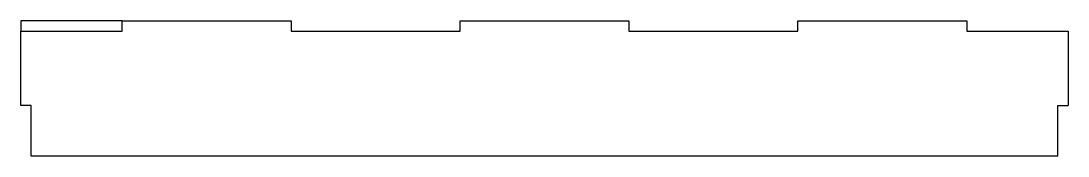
# Model space of a CAD drawing. Header units: millimetres. Extents: x -305 to 5, y 153 to 193.
import ezdxf

# ---------------------------------------------------------------- set-up
doc = ezdxf.new("R2010")
doc.units = ezdxf.units.MM
doc.layers.get('0').update_dxf_attribs({"linetype": 'CONTINUOUS'})

msp = doc.modelspace()

# ---------------------------------------------------------------- linework, layer by layer
for p, q in [((-275, 193), (-225, 193)), ((-225, 193), (-225, 190)), ((-175, 190), (-175, 193)), ((-175, 193), (-125, 193)), ((-125, 193), (-125, 190)), ((-75, 190), (-75, 193)), ((-75, 193), (-25, 193)), ((-25, 193), (-25, 190)), ((-305, 190), (-275, 190)), ((-305, 168), (-305, 190)), ((-225, 190), (-175, 190)), ((-125, 190), (-75, 190)), ((-25, 190), (5, 190)), ((5, 190), (5, 168)), ((-302, 168), (-305, 168)), ((-302, 153), (-302, 168)), ((2, 153), (2, 168)), ((2, 168), (5, 168)), ((2, 153), (-302, 153))]:
    msp.add_line(p, q)
msp.add_lwpolyline([(-305, 190), (-275, 190), (-275, 193), (-305, 193)], close=True)

doc.saveas('drawing.dxf')
